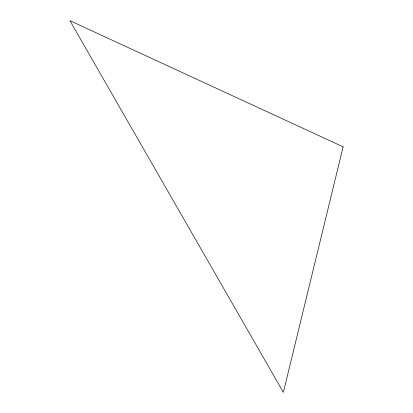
<?xml version="1.0" encoding="UTF-8"?>
<svg xmlns="http://www.w3.org/2000/svg" width="413" height="413" viewBox="0 0 413 413"><rect width="100%" height="100%" fill="white"/><g stroke="black" fill="none" stroke-linecap="round" stroke-linejoin="round"><path stroke-width="0.62" d="M343.115 146.832L283.37 392.35L69.885 20.65L343.115 146.832"/></g></svg>
